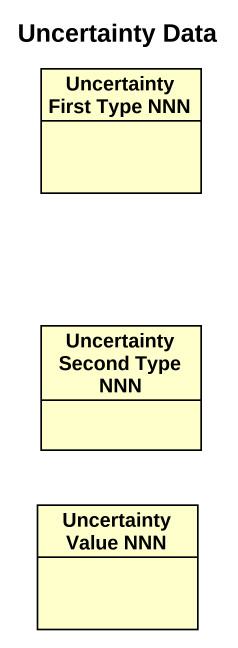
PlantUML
@startuml
title Uncertainty Data
hide circle
hide empty members
class "Uncertainty First Type NNN" as Uncertainty_First_Type_NNN
class "Uncertainty Second Type NNN" as Uncertainty_Second_Type_NNN
class "Uncertainty Value NNN" as Uncertainty_Value_NNN
@enduml
